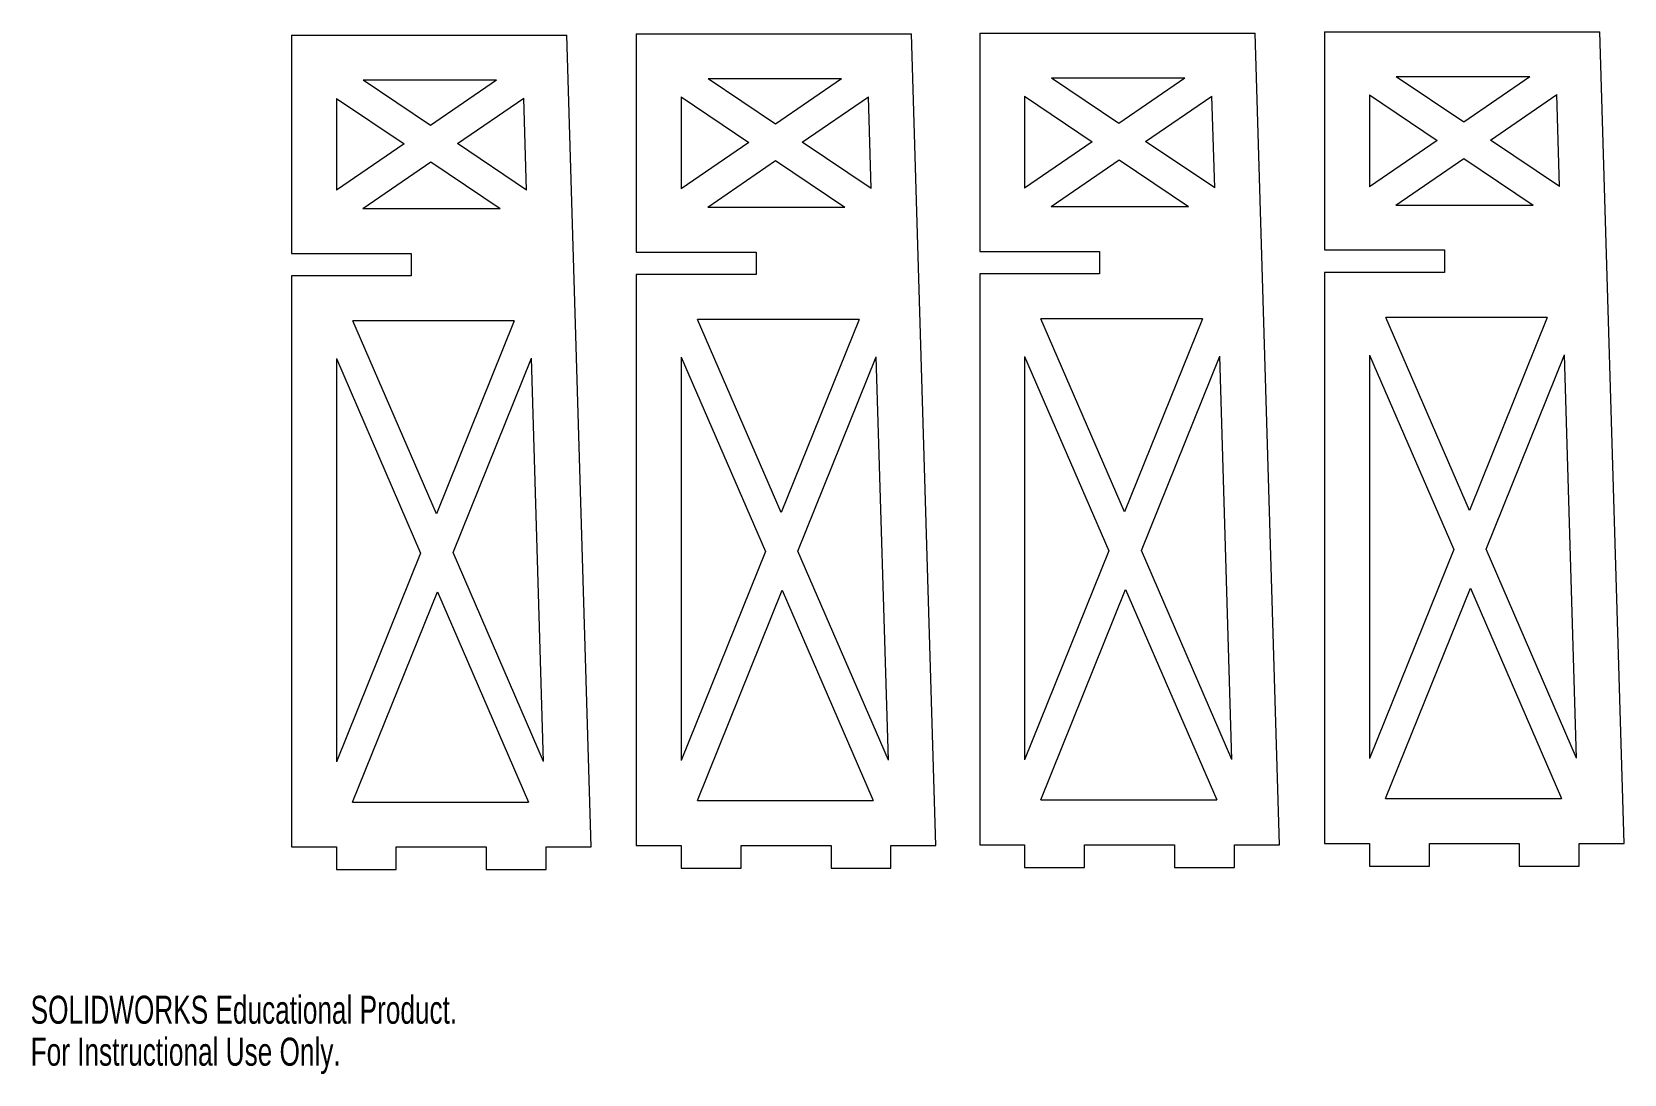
# Model space of a CAD drawing. Header units: inches. Extents: x 0.01 to 8.38, y 0 to 5.47.
import ezdxf

# ---------------------------------------------------------------- set-up
doc = ezdxf.new("R2010")
doc.units = ezdxf.units.IN
doc.header["$MEASUREMENT"] = 0
doc.styles.add('SLDTEXTSTYLE0', font='TXT', dxfattribs={"width": 0.7})

msp = doc.modelspace()

# ---------------------------------------------------------------- linework, layer by layer
at = {"color": 7, "linetype": 'Continuous', "lineweight": 15}
for p, q in [((1.3707, 5.4551), (2.8176, 5.4551)), ((1.3707, 5.4551), (1.3707, 4.3094)), ((2.9455, 1.1913), (2.8176, 5.4551)), ((3.183, 5.4623), (4.6299, 5.4623)), ((3.183, 5.4623), (3.183, 4.3166)), ((4.7578, 1.1985), (4.6299, 5.4623)), ((4.9881, 5.4659), (6.435, 5.4659)), ((4.9881, 5.4659), (4.9881, 4.3203)), ((6.5629, 1.2022), (6.435, 5.4659)), ((6.8004, 5.4732), (8.2473, 5.4732)), ((6.8004, 5.4732), (6.8004, 4.3275)), ((8.3752, 1.2094), (8.2473, 5.4732)), ((2.4492, 5.2188), (1.7481, 5.2188)), ((2.1022, 4.9808), (1.7481, 5.2188)), ((2.4492, 5.2188), (2.1022, 4.9808)), ((4.2615, 5.2261), (3.5604, 5.2261)), ((3.9145, 4.9881), (3.5604, 5.2261)), ((4.2615, 5.2261), (3.9145, 4.9881)), ((6.0665, 5.2297), (5.3654, 5.2297)), ((5.7196, 4.9917), (5.3654, 5.2297)), ((6.0665, 5.2297), (5.7196, 4.9917)), ((7.8788, 5.237), (7.1777, 5.237)), ((7.5318, 4.999), (7.1777, 5.237)), ((7.8788, 5.237), (7.5318, 4.999)), ((1.607, 5.124), (1.9625, 4.885)), ((1.607, 5.124), (1.607, 4.6411)), ((2.2428, 4.8863), (2.5912, 5.1253)), ((2.6057, 4.6424), (2.5912, 5.1253)), ((3.4192, 5.1312), (3.7748, 4.8922)), ((3.4192, 5.1312), (3.4192, 4.6483)), ((4.0551, 4.8936), (4.4035, 5.1325)), ((4.418, 4.6497), (4.4035, 5.1325)), ((5.2243, 5.1348), (5.5798, 4.8959)), ((5.2243, 5.1348), (5.2243, 4.652)), ((5.8602, 4.8972), (6.2085, 5.1362)), ((6.223, 4.6533), (6.2085, 5.1362)), ((7.0366, 5.1421), (7.3921, 4.9031)), ((7.0366, 5.1421), (7.0366, 4.6592)), ((7.6725, 4.9044), (8.0208, 5.1434)), ((8.0353, 4.6606), (8.0208, 5.1434)), ((1.9625, 4.885), (1.607, 4.6411)), ((2.6057, 4.6424), (2.2428, 4.8863)), ((3.7748, 4.8922), (3.4192, 4.6483)), ((4.418, 4.6497), (4.0551, 4.8936)), ((5.5798, 4.8959), (5.2243, 4.652)), ((6.223, 4.6533), (5.8602, 4.8972)), ((7.3921, 4.9031), (7.0366, 4.6592)), ((8.0353, 4.6606), (7.6725, 4.9044)), ((1.7462, 4.5456), (2.1031, 4.7905)), ((2.1031, 4.7905), (2.4674, 4.5456)), ((3.5584, 4.5529), (3.9154, 4.7977)), ((3.9154, 4.7977), (4.2797, 4.5529)), ((5.3635, 4.5565), (5.7205, 4.8013)), ((5.7205, 4.8013), (6.0848, 4.5565)), ((7.1758, 4.5637), (7.5327, 4.8086)), ((7.5327, 4.8086), (7.8971, 4.5637)), ((1.7462, 4.5456), (2.4674, 4.5456)), ((3.5584, 4.5529), (4.2797, 4.5529)), ((5.3635, 4.5565), (6.0848, 4.5565)), ((7.1758, 4.5637), (7.8971, 4.5637)), ((1.3707, 4.3094), (2.0007, 4.3094)), ((2.0007, 4.3094), (2.0007, 4.1913)), ((3.183, 4.3166), (3.8129, 4.3166)), ((3.8129, 4.3166), (3.8129, 4.1985)), ((4.9881, 4.3203), (5.618, 4.3203)), ((5.618, 4.3203), (5.618, 4.2022)), ((6.8004, 4.3275), (7.4303, 4.3275)), ((7.4303, 4.3275), (7.4303, 4.2094)), ((1.3707, 4.1913), (1.3707, 1.1913)), ((2.0007, 4.1913), (1.3707, 4.1913)), ((3.183, 4.1985), (3.183, 1.1985)), ((3.8129, 4.1985), (3.183, 4.1985)), ((4.9881, 4.2022), (4.9881, 1.2022)), ((5.618, 4.2022), (4.9881, 4.2022)), ((6.8004, 4.2094), (6.8004, 1.2094)), ((7.4303, 4.2094), (6.8004, 4.2094)), ((2.5414, 3.9551), (1.6928, 3.9551)), ((2.1323, 2.9407), (1.6928, 3.9551)), ((2.5414, 3.9551), (2.1323, 2.9407)), ((4.3537, 3.9623), (3.5051, 3.9623)), ((3.9446, 2.9479), (3.5051, 3.9623)), ((4.3537, 3.9623), (3.9446, 2.9479)), ((6.1587, 3.9659), (5.3101, 3.9659)), ((5.7496, 2.9515), (5.3101, 3.9659)), ((6.1587, 3.9659), (5.7496, 2.9515)), ((7.971, 3.9732), (7.1224, 3.9732)), ((7.5619, 2.9588), (7.1224, 3.9732)), ((7.971, 3.9732), (7.5619, 2.9588)), ((4.0325, 2.7449), (4.4445, 3.7664)), ((4.508, 1.6475), (4.4445, 3.7664)), ((5.2243, 3.7679), (5.6669, 2.7464)), ((5.2243, 3.7679), (5.2243, 1.6489)), ((5.8376, 2.7486), (6.2495, 3.77)), ((6.3131, 1.6512), (6.2495, 3.77)), ((7.0366, 3.7751), (7.4792, 2.7536)), ((7.0366, 3.7751), (7.0366, 1.6561)), ((7.6499, 2.7558), (8.0618, 3.7772)), ((8.1254, 1.6584), (8.0618, 3.7772)), ((1.607, 3.757), (2.0496, 2.7355)), ((1.607, 3.757), (1.607, 1.638)), ((2.2202, 2.7377), (2.6322, 3.7591)), ((2.6957, 1.6403), (2.6322, 3.7591)), ((3.4192, 3.7643), (3.8619, 2.7428)), ((3.4192, 3.7643), (3.4192, 1.6453)), ((2.0496, 2.7355), (1.607, 1.638)), ((2.6957, 1.6403), (2.2202, 2.7377)), ((3.8619, 2.7428), (3.4192, 1.6453)), ((4.508, 1.6475), (4.0325, 2.7449)), ((5.6669, 2.7464), (5.2243, 1.6489)), ((6.3131, 1.6512), (5.8376, 2.7486)), ((7.4792, 2.7536), (7.0366, 1.6561)), ((8.1254, 1.6584), (7.6499, 2.7558)), ((1.6919, 1.4275), (2.1375, 2.5325)), ((2.1375, 2.5325), (2.6163, 1.4275)), ((3.5041, 1.4347), (3.9498, 2.5398)), ((3.9498, 2.5398), (4.4286, 1.4347)), ((5.3092, 1.4384), (5.7548, 2.5434)), ((5.7548, 2.5434), (6.2336, 1.4384)), ((7.1215, 1.4456), (7.5671, 2.5507)), ((7.5671, 2.5507), (8.0459, 1.4456)), ((1.6919, 1.4275), (2.6163, 1.4275)), ((3.5041, 1.4347), (4.4286, 1.4347)), ((5.3092, 1.4384), (6.2336, 1.4384)), ((7.1215, 1.4456), (8.0459, 1.4456)), ((1.3707, 1.1913), (1.607, 1.1913)), ((1.607, 1.1913), (1.607, 1.0732)), ((1.9219, 1.1913), (2.3944, 1.1913)), ((1.9219, 1.0732), (1.9219, 1.1913)), ((2.3944, 1.1913), (2.3944, 1.0732)), ((2.7093, 1.1913), (2.9455, 1.1913)), ((2.7093, 1.0732), (2.7093, 1.1913)), ((3.183, 1.1985), (3.4192, 1.1985)), ((3.4192, 1.1985), (3.4192, 1.0804)), ((3.7342, 1.1985), (4.2066, 1.1985)), ((3.7342, 1.0804), (3.7342, 1.1985)), ((4.2066, 1.1985), (4.2066, 1.0804)), ((4.5216, 1.1985), (4.7578, 1.1985)), ((4.5216, 1.0804), (4.5216, 1.1985)), ((4.9881, 1.2022), (5.2243, 1.2022)), ((5.2243, 1.2022), (5.2243, 1.084)), ((5.5392, 1.2022), (6.0117, 1.2022)), ((5.5392, 1.084), (5.5392, 1.2022)), ((6.0117, 1.2022), (6.0117, 1.084)), ((6.3266, 1.2022), (6.5629, 1.2022)), ((6.3266, 1.084), (6.3266, 1.2022)), ((6.8004, 1.2094), (7.0366, 1.2094)), ((7.0366, 1.2094), (7.0366, 1.0913)), ((7.3515, 1.2094), (7.824, 1.2094)), ((7.3515, 1.0913), (7.3515, 1.2094)), ((7.824, 1.2094), (7.824, 1.0913)), ((8.1389, 1.2094), (8.3752, 1.2094)), ((8.1389, 1.0913), (8.1389, 1.2094)), ((7.0366, 1.0913), (7.3515, 1.0913)), ((7.824, 1.0913), (8.1389, 1.0913)), ((1.607, 1.0732), (1.9219, 1.0732)), ((2.3944, 1.0732), (2.7093, 1.0732)), ((3.4192, 1.0804), (3.7342, 1.0804)), ((4.2066, 1.0804), (4.5216, 1.0804)), ((5.2243, 1.084), (5.5392, 1.084)), ((6.0117, 1.084), (6.3266, 1.084))]:
    msp.add_line(p, q, dxfattribs=at)

# ---------------------------------------------------------------- texts
at = {"color": 7, "linetype": 'Continuous', "char_height": 0.14705, "attachment_point": 1, "style": 'SLDTEXTSTYLE0'}
for s, insert in [('SOLIDWORKS Educational Product.', (0, 0.4101)), ('For Instructional Use Only.', (0, 0.1896))]:
    msp.add_mtext(s, dxfattribs=dict(at, insert=insert))

doc.saveas('drawing.dxf')
